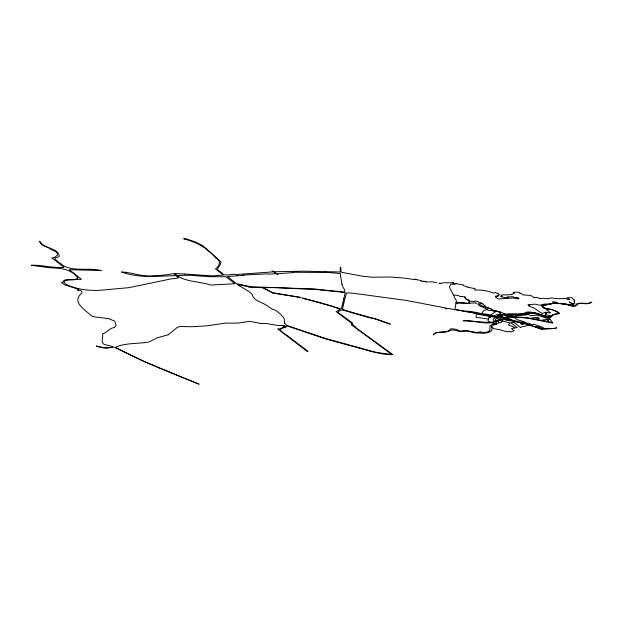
<?xml version="1.0" encoding="UTF-8"?>
<svg xmlns="http://www.w3.org/2000/svg" width="623" height="623" viewBox="0 0 623 623"><rect width="100%" height="100%" fill="white"/><g stroke="black" fill="none" stroke-linecap="round" stroke-linejoin="round"><path stroke-width="0.93" d="M551.83 316.196L551.776 315.822A9.4 3.279 9.6 0 1 551.916 315.643A14.851 5.179 9.6 0 1 552.033 315.518L553.208 314.981A18.737 6.534 9.6 0 0 553.629 314.864L553.917 314.779M455.452 305.971L456.511 301.213L449.339 286.938L450.935 284.143L454.284 284.275M455.374 306.594L455.024 309.421L486.213 314.981C495.192 315.97 503.423 318.992 512.199 317.419C520.688 316.834 532.805 318.906 542.275 321.118L553.022 323.119L548.513 317.364A5.49 1.916 9.6 0 0 549.93 317.247A6.043 2.11 9.6 0 0 550.787 317.037A6.518 2.274 9.6 0 0 551.363 316.788L551.55 316.663M491.711 326.32L492.092 327.908L491.555 330.774A7.523 2.624 9.6 0 1 491.197 331.257L487.093 332.923L483.082 333.173M465.225 311.243C470.007 310.713 476.712 312.785 482.101 313.681M342.479 308.673L342.564 308.284M343.81 303.167L343.429 304.702M344.348 296.322L345.103 292.818L344.581 292.491L314.467 289.282L300.154 288.854M343.88 302.856L343.997 302.381L342.969 302.225L341.388 308.58L340.773 308.93L320.557 302.685L302.295 298.067L331.693 306.22L338.811 308.712L339.994 309.662C337.425 310.262 339.294 310.659 336.085 311.562L351.084 322.831L352.314 324.474L351.232 324.684L391.766 354.432L376.269 352.478L325.151 338.297L286.378 325.307L284.641 323.111M343.873 298.347L343.078 301.758L344.106 301.914L346.52 292.872L352.462 293.137L405.986 300.387L446.224 308.097L445.733 309.024L447.446 308.292L470.17 312.372M343.826 298.542L344.2 296.953M482.381 312.497L482.07 313.821L485.917 314.008L494.265 315.954L496.313 314.786C498.408 314.926 503.034 313.852 499.257 312.941L500.183 312.341L494.833 310.784L494.203 311.181L490.628 310.122L489.063 310.573L483.643 307.489L480.434 306.368L477.802 304.055M482.412 312.372L483.978 310.246L487.599 309.615M343.172 305.745L343.421 304.74M343.071 306.127L342.541 309.506L353.864 312.847C366.16 316.289 378.535 319.583 390.356 324.1C383.277 322.48 376.931 318.283 369.439 317.761L342.105 309.857L339.114 311.056L338.18 312.131A5.381 1.877 9.6 0 0 338.421 312.684L352.338 322.948L353.155 325.603L353.833 325.556L355.85 327.301L355.242 327.348L361.192 331.677M490.893 316.819L490.426 317.528A1.83 0.639 9.6 0 1 490.208 317.566L489.055 317.387L488.51 319.101L475.871 317.193L476.54 314.047L488.658 316.204L488.79 315.674M488.51 319.101L487.934 321.367C491.617 323.61 495.596 320.728 498.953 319.763L498.322 319.599L500.962 318.968M495.62 317.014L497.847 316.866L520.999 322.815M415.245 279.182L417.535 279.875A2.017 0.701 9.6 0 0 417.776 279.929L417.893 279.961M518.188 298.799L519.037 298.253L518.429 297.771L515.719 297.303L516.701 298.09L514.8 297.763L512.955 296.688L507.27 296.984L508.142 297.63L504.03 297.436L500.658 296.556L502.239 296.112L500.791 295.045L512.059 294.609L511.615 294.282L514.684 293.083L513.266 292.335L517.464 292.14L520.439 293.129L519.971 293.581L521.903 293.815L522.985 294.897L530.765 295.427L533.568 297.35M489.88 330.33C489.125 332.121 484.227 332.931 481.976 332.324M220.285 263.841L221.009 262.042L220.083 261.021L203.184 246.054A16.221 5.654 9.6 0 0 202.382 245.493L196.105 242.246L186.184 238.749L183.676 238.827C196.44 242.059 207.21 247.845 215.924 258.093C221.586 260.352 219.436 266.551 215.457 268.902L223.416 275.031L212.638 275.88L202.646 275.218L203.184 276.191L209.756 276.674L226.056 276.737L234.848 283.753L211.594 285.007A5.778 2.017 9.6 0 1 210.364 284.976C199.656 281.3 186.113 282.141 176.839 275.413L190.233 275.241L202.576 276.246L202.023 275.234L184.86 274.003M220.285 263.848C220.534 265.935 217.77 267.298 217.785 268.684C216.555 270.141 220.332 271.27 221.025 272.313A3.255 1.137 9.6 0 1 221.928 272.991C225.067 278.146 236.771 271.332 236.647 275.849L227.504 276.55L236.413 283.652L250.43 286.697L314.327 289.025L343.919 292.039C347.058 291.533 341.778 286.572 341.988 284.392M491.742 326.195L491.757 326.179A4.852 1.69 9.6 0 0 491.82 326.078L492.31 325.658M497.691 317.239C496.998 317.917 493.587 320.253 496.305 320.892M559.228 313.408L559.228 313.151A12.242 4.268 9.6 0 0 559.135 312.98A5.607 1.955 9.6 0 0 558.979 312.762A4.836 1.682 9.6 0 0 558.839 312.621L553.52 310.052A2.71 0.942 9.6 0 0 553.076 309.849A4.602 1.604 9.6 0 0 552.344 309.592A4.493 1.565 9.6 0 0 551.557 309.374A3.847 1.339 9.6 0 0 551.145 309.288L545.032 308.299L542.703 306.539A4.587 1.596 9.6 0 1 542.649 305.901L543.178 305.317L551.947 303.487A3.302 1.153 9.6 0 1 552.134 303.448A5.023 1.752 9.6 0 1 552.679 303.385A4.727 1.643 9.6 0 1 553.255 303.362L553.52 303.354A4.47 1.558 9.6 0 1 553.847 303.354L560.147 303.533M576.781 304.102L575.045 305.34L575.551 305.667L575.185 305.846L569.305 301.984L572.405 303.603L574.741 303.409L574.344 302.319L574.889 301.851L574.165 301.758L574.04 300.886L574.624 300.909L574.492 299.733L573.518 299.702L572.007 297.623L567.14 297.763L569.243 299.39M500.487 312.146L506.312 314.319L507.371 313.782L523.219 313.867L524.255 313.299C527.276 310.76 531.427 312.52 534.9 312.684L544.627 315.783L545.834 314.451L545.094 314.28L546.293 313.782L545.561 313.509L546.675 313.011L545.514 312.691L546.511 312.341L545.709 312.209L542.065 313.486L534.121 308.089L528.6 305.768L529.698 305.698L527.891 304.67L535.282 304.188L539.791 305.27L543.622 304.203L546.721 303.954L547.399 304.46M504.84 318.322L526.856 323.734L526.092 323.399M546.511 321.523C548.606 320.736 546.986 320.456 548.637 320.245L547.391 319.326L541.815 320.136L552.617 322.605M198.924 384.118L144.318 361.667L114.095 347.097L110.66 347.579A31.158 10.864 9.6 0 1 107.935 347.891C106.588 349.542 89.837 344.503 99.041 346.544A9.75 3.395 9.6 0 0 100.529 346.941L101.51 347.151A9.181 3.201 9.6 0 0 103.254 347.447C107.211 347.813 120.005 347.79 107.078 345.134C98.987 344.278 103.691 338.289 102.554 333.842C106.876 333.064 108.947 328.111 114.523 327.441L116.112 325.354L114.959 321.694A13.636 4.75 9.6 0 0 113.947 320.829L108.41 318.579L96.137 317.138L92.033 316.297L91.098 315.402A4.018 1.402 9.6 0 1 90.421 314.903C84.245 309.117 71.263 301.766 81.886 292.997L81.823 291.712L80.453 290.334L78.646 290.443L77.229 289.859L78.794 289.625L78.381 289.212L64.66 284.859L61.513 282.414L62.946 282.328C63.71 277.453 72.634 281.269 75.788 279.229A5.95 2.071 9.6 0 0 77.454 278.629L77.75 278.294A5.95 2.071 9.6 0 0 77.844 277.913C71.147 268.466 59.613 268.233 49.186 267.711L31.15 265.281C40.23 264.635 53.08 268.225 63.359 267.423L63.819 267.189L62.658 266.153L51.896 257.906L54.52 257.478L57.371 255.095C58.375 251.84 53.041 250.36 50.946 249.418C48.43 246.404 40.487 246.428 39.49 241.28C41.095 241.732 41.453 244.637 43.657 245.174C48.477 248.772 57.83 248.959 59.263 255.866A7.149 2.492 9.6 0 1 58.367 256.886L55.245 258.039L54.738 259.036L59.956 263.358L60.961 263.295L60.174 263.513C71.528 272.936 88.435 266.994 101.331 270.6L69.231 269.673L81.496 279.369C44.233 278.699 76.395 290.256 90.14 290.186A30.371 10.591 9.6 0 0 99.953 290.295L129.054 287.639L170.593 278.995L178.599 277.897L176.036 275.6C157.541 276.129 139.871 278.536 121.438 271.994C132.395 272.228 143.15 277.585 154.364 275.506L154.862 275.864L166.411 274.798L173.801 273.622L175.375 275.055L176.34 275.008L174.557 273.544L184.805 274.034M524.06 323.36L524.457 322.971L526.092 323.399M518.056 322.052L513.718 321.694C510.712 320.027 507.13 321.476 503.649 319.038L501.655 321.032L502.333 321.203M522.448 322.94L523.336 321.803L520.314 322.387M507.215 315.503L509.264 316.679L504.038 317.761L502.122 316.313L501.453 316.959L498.774 316.274M526.007 313.494L519.948 314.311M495.238 317.286L488.658 316.204M495.526 317.076L493.105 319.459A7.694 2.679 9.6 0 0 493.097 319.638L493.143 319.856A4.439 1.55 9.6 0 0 493.198 319.981L494.156 320.759M499.241 315.869L498.275 316.702M433.709 334.006C438.678 330.54 445.18 333.453 450.219 330.135L449.915 329.022L451.807 328.819L456.145 329.263L458.676 330.502L458.037 330.665L460.156 331.101L465.872 330.572L471.323 331.444M285.459 327.098L286.198 326.865L286.261 325.845L288.394 326.343L325.198 338.819L371.518 351.504L382.055 353.856A10.973 3.824 9.6 0 0 384.874 354.214L389.289 354.534A14.563 5.077 9.6 0 0 391.727 354.666L392.903 354.658L361.2 331.685M496.453 323.01L489.99 325.588L489.919 330.135M493.089 325.276L498.135 323.399M496.22 311.22L491.01 314.747L491.017 315.277M492.816 310.752L495.604 310.776M554.501 328.391L541.076 329.131L529.994 325.089L522.253 323.446C525.15 324.513 521.101 325.198 520.602 323.376L521.949 323.064M494.833 310.784L494.537 310.566M285.396 327.137L283.979 327.706M469.758 302.124L468.192 300.535L468.846 300.348L465.42 298.783C465.513 294.632 459.797 298.028 458.388 295.45L453.63 295.061M469.174 302.599L468.457 303.019M539.129 327.246L541.963 328.352L543.311 327.62L533.724 324.147L532.354 324.863L528.654 323.189L526.03 323.088L523.375 321.523L517.043 319.63L514.403 317.278M496.508 316.352L498.213 315.059A4.252 1.48 9.6 0 1 498.688 314.903L502.278 314.366L517.215 314.599A1.121 0.389 9.6 0 1 517.479 314.553L519.855 314.319M448.42 331.093L451.496 330.058A4.12 1.433 9.6 0 1 452.275 330.003L453.957 330.097A14.656 5.109 9.6 0 1 454.385 330.151A8.294 2.889 9.6 0 1 454.798 330.221L460.109 331.459L465.856 331.125A2.811 0.981 9.6 0 1 466.144 331.117A3.847 1.339 9.6 0 1 466.627 331.117A3.427 1.191 9.6 0 1 466.9 331.132A4.517 1.573 9.6 0 1 467.554 331.187A4.517 1.573 9.6 0 1 468.434 331.327L474.967 332.884L483.059 333.165M526.56 314.156L520.439 314.849M478.043 332.215L480.598 331.958M503.618 318.096L505.035 317.395M168.194 334.785L177.477 327.285L180.382 326.483L191.347 326.764L207.295 325.79L225.736 323.103L237.768 323.119L249.356 321.312L260.827 323.399M496.835 321.569L499.607 320.386L500.51 320.736L500.285 320.113L502.2 319.288L496.321 318.524M467.562 303.292L467.857 303.23A3.458 1.207 9.6 0 0 467.99 303.167L468.317 303.074M448.412 331.093C444.3 333.383 435.142 330.883 433.444 335.003M520.337 314.856L505.923 315.37M527.44 313.93L526.941 314.062M283.831 327.753C274.548 329.598 287.374 334.901 290.17 337.845L290.871 338.094M495.005 324.552L496.445 324.038M527.72 313.782C534.479 311.648 541.278 316.11 547.851 317.457M554.268 328.679L556.736 327.823L553.512 328.601L541.146 328.936L526.583 324.03M554.197 314.685L556.939 314.039A19.936 6.946 9.6 0 1 557.445 313.961L558.839 313.681A2.126 0.74 9.6 0 0 559.018 313.595A2.757 0.958 9.6 0 0 559.181 313.47M577.443 303.619L581.166 303.16M168.148 334.808L156.731 337.962L149.676 341.692A5.56 1.939 9.6 0 1 148.274 342.136C137.839 343.849 126.913 342.806 116.851 346.661A3.403 1.184 9.6 0 0 116.571 347.969L116.633 348.008A3.512 1.223 9.6 0 0 117.093 348.296L124.88 352.166C148.881 364.253 173.965 374.088 198.924 384.118M540.25 298.697C543.762 297.35 548.084 299.943 551.098 297.895L557.787 298.752L566.455 298.526L567.662 299.422L569.212 299.39M490.317 322.325L489.701 322.364A14.57 5.077 9.6 0 1 487.607 322.403L487.241 322.395A13.441 4.688 9.6 0 1 485.839 322.309L463.138 320.417L463.746 320.954C474.555 320.245 486.205 325.377 496.819 321.577M574.733 305.55L572.553 305.815L569.539 305.153M455.748 283.745L453.03 283.029M454.377 284.026L455.966 283.699M453.038 283.029L453.458 282.943A1.472 0.514 9.6 0 1 453.007 282.889L452.781 282.834M588.338 303.565L590.503 302.809A2.959 1.036 9.6 0 1 590.962 302.7L591.686 302.311A2.585 0.903 9.6 0 0 591.795 302.186A3.824 1.332 9.6 0 0 591.85 302.03C590.503 302.054 587.793 304.554 585.145 303.65C582.341 303.674 578.191 302.295 576.61 305.247A24.048 8.379 9.6 0 1 576.314 305.48L575.566 305.932A4.906 1.713 9.6 0 1 575.333 306.025A5.171 1.807 9.6 0 1 574.998 306.119A4.353 1.519 9.6 0 1 574.009 306.259A5.42 1.892 9.6 0 1 573.417 306.282L572.638 306.236A2.866 0.997 9.6 0 1 571.969 306.127L568.573 305.036A9.913 3.458 9.6 0 0 568.145 304.865L567.911 304.779A5.545 1.931 9.6 0 0 567.537 304.647L567.28 304.561A3.863 1.347 9.6 0 0 566.471 304.343A3.037 1.059 9.6 0 0 566.027 304.258L564.111 303.977A9.921 3.458 9.6 0 0 563.597 303.915L563.075 303.86M526.965 324.381L527.362 324.902C531.762 325.408 519.746 326.81 520.501 327.511L514.146 322.504L510.79 322.745L517.261 327.519L511.499 328.492L513.944 330.696L510.907 331.927L509.139 331.265L507.457 331.81L506.258 331.358C504.015 331.701 501.601 329.653 499.124 329.59L494.732 328.874A5.817 2.025 9.6 0 1 491.905 327.091L491.804 327.246M467.219 303.339L461.698 302.404L461.97 302.762L458.162 302.295L458.053 302.833L455.974 302.739M500.331 315.44L500.378 315.425A4.159 1.448 9.6 0 1 500.604 315.394L504.069 315.16L516.296 316.663L515.548 316.196L517.697 315.425L525.983 315.036L528.257 314.296L530.601 315.752L535.344 315.183A3.8 1.324 9.6 0 1 537.82 315.285A3.777 1.316 9.6 0 1 539.214 315.62L550.054 319.373M422.659 281.316L421.164 281.051M300.862 297.568L273.263 293.075L262.579 287.733L249.987 287.18L249.402 287.585L248.46 286.798L238.998 284.75M588.4 303.393L581.648 303.175M423.297 281.214L424.146 281.323M572.833 304.297L570.925 304.328L569.765 305.13L568.542 304.725M500.253 311.913L499.716 311.967M548.365 309.795L546.784 309.919L550.724 313.003L546.496 312.325M545.553 314.685L550.911 315.861L550.522 316.391A2.835 0.989 9.6 0 1 546.394 316.414L544.627 315.783M455.919 303.043L467.452 303.463L475.52 302.809M482.63 306.282L485.403 306.072L482.264 303.627L478.168 303.892L482.778 306.243M485.745 307.046L487.56 307.575M491.197 309.101L489.717 308.354M494.81 310.589L494.351 310.597M548.045 309.576L548.349 309.506C545.873 309.086 542.477 308.533 541.512 305.8L542.049 305.091L554.992 303.191M555.077 303.191L562.904 303.775M535.227 319.007L539.347 318.26L537.984 317.255L531.497 318.041L531.878 318.423M509.17 316.468L527.362 317.699L538.942 319.918M419.388 280.179L420.058 280.28M557.733 303.565L554.805 303.541A11.315 3.94 9.6 0 1 554.345 303.526L554.213 303.518A4.159 1.448 9.6 0 0 553.948 303.51A5.957 2.079 9.6 0 0 553.068 303.533L552.344 303.635A10.007 3.489 9.6 0 0 552.103 303.681A9.462 3.294 9.6 0 0 551.69 303.79L546.939 304.857A13.979 4.875 9.6 0 1 546.355 304.927L543.957 305.332A4.883 1.705 9.6 0 0 543.708 305.402A6.285 2.188 9.6 0 0 543.412 305.519A8.255 2.881 9.6 0 0 543.085 305.698L543.007 305.745A2.585 0.903 9.6 0 0 542.851 305.924A3.574 1.246 9.6 0 0 542.812 306.158L543.443 307.061A3.59 1.254 9.6 0 0 543.583 307.209L545.514 308.323M477.981 332.363L476.097 332.347M428.585 281.923L432.105 281.783L435.197 282.468M300.013 288.831L275.849 287.608L263.389 287.639L271.605 292.257A3.084 1.075 9.6 0 0 272.664 292.678M260.842 323.399L266.488 323.578L277.344 325.362A8.115 2.827 9.6 0 0 278.707 325.424L284.462 325.455L284.984 326.39L283.037 326.351L284.322 326.841L279.4 329.084L277.718 328.843L307.069 351.349L308.066 351.388L290.988 338.476A1.23 0.428 9.6 0 1 290.886 338.382M557.873 303.565L557.92 303.572A4.68 1.635 9.6 0 0 558.146 303.572L558.239 303.572A6.689 2.336 9.6 0 1 558.574 303.58L559.213 303.596A21.268 7.414 9.6 0 1 560.116 303.635A13.239 4.618 9.6 0 1 560.474 303.658L569.399 305.114M493.774 310.48L494.117 310.558M440.056 283.247L440.103 283.247A6.059 2.11 9.6 0 1 439.807 283.231A4.602 1.604 9.6 0 0 439.565 283.216L439.503 283.216A3.909 1.363 9.6 0 1 439.246 283.2L439.067 283.192M493.642 310.472L490.153 308.323L487.202 307.598L488.214 308.175A2.064 0.716 9.6 0 1 487.949 308.097A1.402 0.491 9.6 0 1 487.692 307.972M548.645 317.551L548.053 317.489M509.754 314.74L510.027 315.386M517.962 298.861L513.547 298.012L498.236 298.962L495.495 296.922L496.765 296.836L495.69 296.026L498.018 296.423L497.302 295.769L498.696 295.668L498.26 294.819L499.49 294.796L497.8 293.16L496.414 293.277L495.846 292.724C496.554 290.894 493.237 294.687 492.318 292.491A2.321 0.81 9.6 0 1 490.955 292.187C485.761 290.295 480.138 289.897 474.648 289.983L475.147 288.675L466.946 287.11L467.133 286.596L463.372 285.708L463.442 284.913L456.005 283.691M440.243 283.255L440.29 283.263A2.406 0.841 9.6 0 0 440.531 283.27L440.671 283.278A2.453 0.857 9.6 0 0 441.037 283.263L441.209 283.247A1.768 0.615 9.6 0 0 441.458 283.177L443.218 282.803A3.053 1.067 9.6 0 1 443.802 282.787L452.602 282.772M495.955 316.609L470.443 312.419M464.844 296.805L465.887 298.775L470.451 301.221L474.609 301.485M560.544 303.44L564.843 303.915A8.34 2.905 9.6 0 1 565.707 304.024L566.416 304.125M483.246 306.43L485.185 306.851M427.588 282.04A1.542 0.537 9.6 0 1 427.347 282.032L427.183 282.009A2.765 0.966 9.6 0 1 426.296 281.869L426.077 281.822M499.755 311.975L495.986 310.83M340.555 275.872L341.965 284.353M480.777 331.989L481.19 332.067M273.941 271.776L303.728 271.176L340.228 271.986L340.298 267.181L340.734 267.212L341.093 272.181L363.341 276.355L371.923 277.188L390.457 277.001L404.942 278.17L415.253 279.696L414.957 279.127M567.491 304.367L566.619 304.172M238.921 284.703L237.129 284.423L249.652 292.078L252.128 294.422A14.36 5.007 9.6 0 1 252.51 295.302C254.402 301.423 263.474 302.35 268.069 306.415L272.742 309.429C276.542 309.787 281.144 314.599 284.158 318.345L284.68 323.321M485.893 307.069L487.1 307.637M273.123 292.81L301.002 297.451M542.516 320.674L538.95 319.918M471.471 331.475L475.411 332.277A2.866 0.997 9.6 0 0 475.676 332.316A1.674 0.584 9.6 0 0 476.143 332.394M426.187 281.845L425.891 281.775A2.835 0.989 9.6 0 1 425.618 281.713M417.776 279.929L417.823 279.945A2.406 0.841 9.6 0 0 418.158 280.015M436.863 282.787L436.63 282.733A1.744 0.607 9.6 0 0 436.116 282.632M501.414 319.638L502.714 319.973M424.356 281.37L425.088 281.565A4.423 1.542 9.6 0 1 425.314 281.627L425.353 281.643M521.389 322.916L522.588 323.236M499.296 315.822L502.122 316.313M568.02 304.507L568.534 304.717M545.546 308.502L552.461 309.981L557.118 311.773L558.107 313.12L552.546 314.786L550.911 316.71L549.914 316.951L546.714 316.601L536.317 313.322A9.976 3.481 9.6 0 1 536.021 313.299L529.612 312.497L526.022 313.447M485.224 306.866L485.644 307.007M539.222 327.192L536.933 326.421L535.92 327.059M493.992 323.882L492.209 322.823M540.242 298.697L537.571 297.553L533.498 297.444M497.52 321.429L497.567 321.452A4.392 1.526 9.6 0 1 497.754 321.554L497.8 321.577M420.556 280.529L420.478 280.475A1.9 0.662 9.6 0 0 420.214 280.342M498.112 321.772L498.151 321.795A4.447 1.55 9.6 0 0 497.894 321.632M511.257 320.027L509.972 319.038L507.449 318.921L506.117 317.847M475.738 302.98L476.502 303.323A1.145 0.397 9.6 0 0 476.743 303.401M554.462 303.222L552.928 302.085C550.748 301.594 557.897 302.178 555.327 302.435L557.211 302.614L558.161 303.331M273.879 271.76L275.07 272.648L272.056 270.904L272.874 271.885L237.27 274.455L236.966 275.226L237.332 275.81L243.905 275.382L242.9 275.047L243.624 275L268.388 273.785L268.902 274.175L275.841 273.738L275.07 273.178L275.74 273.139L277.944 274.774L276.869 273.847L293.293 272.562L292.888 272.251L324.708 272.492L324.287 272.181L340.337 273.497L340.555 275.864M513.858 317.239L514.481 317.707L513.173 317.792L512.34 317.162M505.113 315.285L507.005 316.741M421.016 280.95L421.047 280.973A2.741 0.958 9.6 0 1 420.899 280.841L420.86 280.802M474.936 300.8L477.802 301.524L479.196 302.568L480.598 302.466L482.264 303.627M514.434 327.994L513.142 326.452L508.983 325.393L508.516 324.817L510.058 322.987L502.808 321.047L500.853 322.636L498.704 322.761M498.61 322.192L498.634 322.216A4.392 1.526 9.6 0 1 498.688 322.293L498.719 322.325M496.149 321.764A2.64 0.919 9.6 0 1 496.663 322.091M499.335 315.799A4.159 1.448 9.6 0 1 500.168 315.472M498.198 321.826A4.392 1.526 9.6 0 1 498.478 322.06M551.986 316.476A4.291 1.495 9.6 0 1 551.698 316.71M487.459 307.832A1.628 0.568 9.6 0 1 487.622 307.918M273.084 292.857A3.014 1.051 9.6 0 1 272.594 292.724M422.986 281.261A2.212 0.771 9.6 0 1 423.181 281.23M576.836 304.032A6.869 2.391 9.6 0 0 576.906 303.969"/></g></svg>
